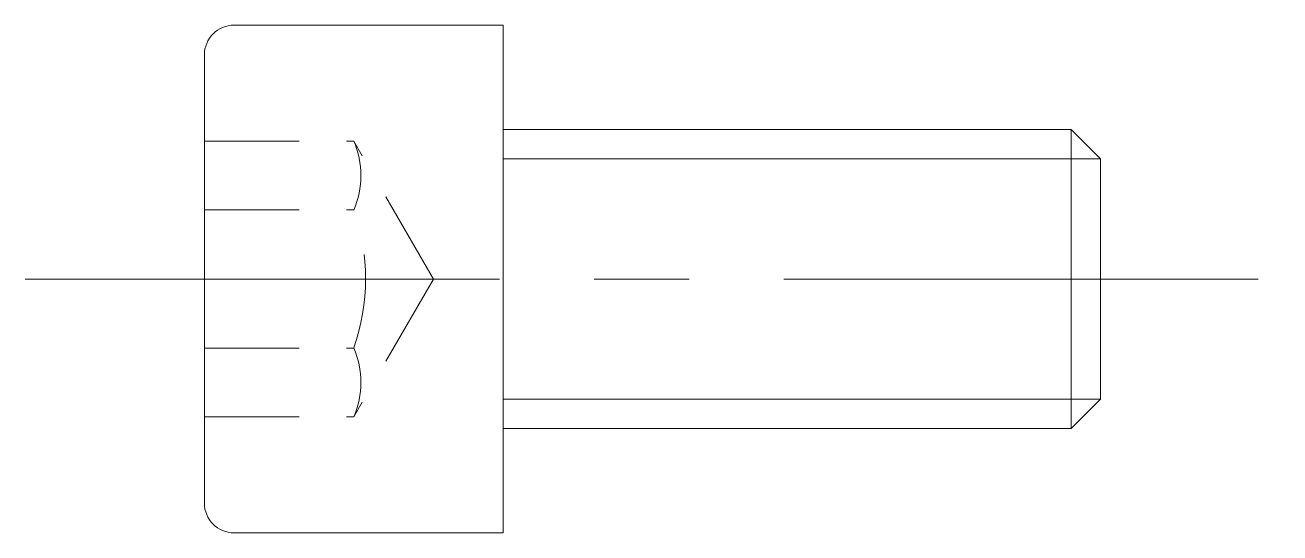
# Model space of a CAD drawing. Header units: millimetres. Extents: x -8 to 13, y -4.2 to 4.2.
import ezdxf

# ---------------------------------------------------------------- set-up
doc = ezdxf.new("R2010")
doc.units = ezdxf.units.MM
doc.header["$LTSCALE"] = 0.5
doc.linetypes.add('CENTER', pattern=[50.8, 31.75, -6.35, 6.35, -6.35])
doc.linetypes.add('HIDDEN', pattern=[9.525, 6.35, -3.175])
doc.layers.get('0').update_dxf_attribs({"color": 9, "lineweight": 15})

msp = doc.modelspace()

# ---------------------------------------------------------------- linework, layer by layer
at = {"ltscale": 0.5}
for p, q in [((-4.5, 4.25), (0, 4.25)), ((0, 4.25), (0, -4.25)), ((-5, 3.75), (-5, -3.75)), ((0, 2.5), (9.509, 2.5)), ((10, 2.009), (9.509, 2.5)), ((9.509, -2.5), (9.509, 2.5)), ((10, 2.009), (10, -2.009)), ((10, -2.009), (9.509, -2.5)), ((0, -2.5), (9.509, -2.5)), ((-4.5, -4.25), (0, -4.25))]:
    msp.add_line(p, q, dxfattribs=at)
at = {"color": 8, "linetype": 'HIDDEN', "ltscale": 0.5}
for p, q in [((-5, 2.309), (-2.5, 2.309)), ((-1.167, 0), (-2.5, 2.309)), ((-5, 1.155), (-2.5, 1.155)), ((-1.167, 0), (-2.5, -2.309)), ((-5, -1.155), (-2.5, -1.155)), ((-5, -2.309), (-2.5, -2.309))]:
    msp.add_line(p, q, dxfattribs=at)
at = {"color": 5, "ltscale": 0.5}
for p, q in [((0, 2.009), (10, 2.009)), ((0, -2.009), (10, -2.009))]:
    msp.add_line(p, q, dxfattribs=at)
at = {"color": 1, "linetype": 'CENTER', "ltscale": 0.5}
msp.add_line((-8, 0), (13, 0), dxfattribs=at)
at = {"ltscale": 0.5}
for centre, start, end in [((-4.5, 3.75), 90, 180), ((-4.5, -3.75), 180, 270)]:
    msp.add_arc(centre, 0.5, start, end, dxfattribs=at)
at = {"color": 8, "linetype": 'HIDDEN', "ltscale": 0.5}
for centre, radius, start, end in [((-3.844, 1.732), 1.463, 336.7527, 23.2473), ((-5.768, 0), 3.466, 340.5399, 19.4601), ((-3.844, -1.732), 1.463, 336.7527, 23.2473)]:
    msp.add_arc(centre, radius, start, end, dxfattribs=at)

doc.saveas('drawing.dxf')
